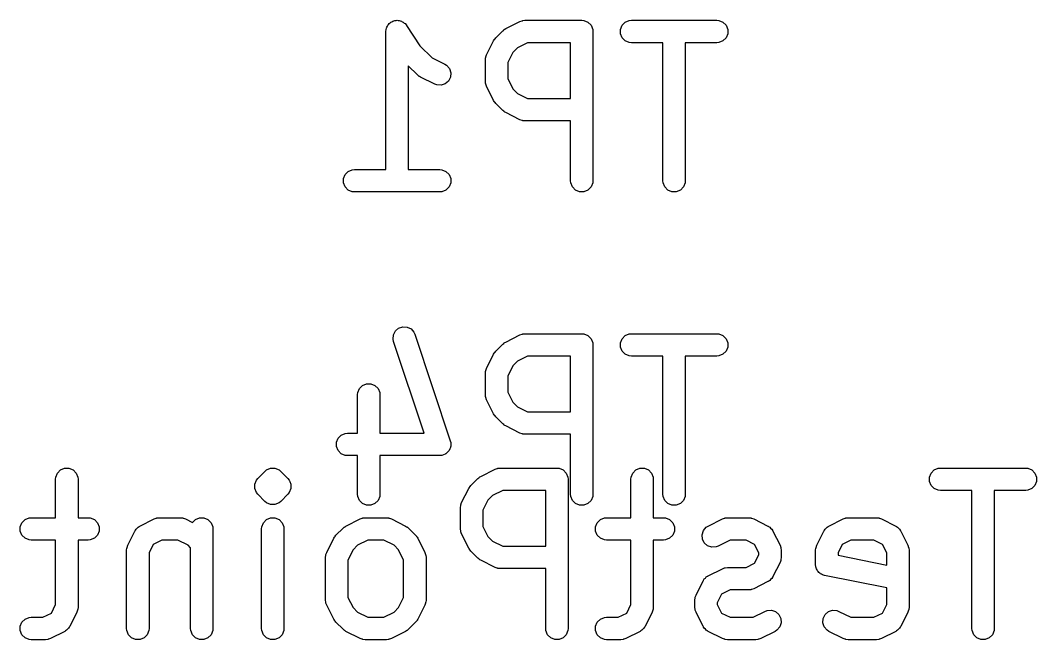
# Model space of a CAD drawing. Extents: x -2.56 to 2.01, y 0.39 to 3.96.
# Drawn here: x -2.4774 to -2.2092, y 3.7953 to 3.9587 of the extents above; entities that cross this region are included whole.
import ezdxf

# ---------------------------------------------------------------- set-up
doc = ezdxf.new("R2010")
doc.units = 0
doc.header["$MEASUREMENT"] = 0
doc.layers.add('BLACK', color=7, linetype='CONTINUOUS')

msp = doc.modelspace()

# ---------------------------------------------------------------- linework, layer by layer
at = {"layer": 'BLACK', "linetype": 'CONTINUOUS'}
for p, q in [((-2.38077, 3.95656), (-2.38072, 3.95685)), ((-2.38072, 3.95685), (-2.38056, 3.95709)), ((-2.38056, 3.95709), (-2.38045, 3.95736)), ((-2.38045, 3.95736), (-2.38024, 3.95756)), ((-2.38024, 3.95756), (-2.38008, 3.95781)), ((-2.38008, 3.95781), (-2.37984, 3.95797)), ((-2.37984, 3.95797), (-2.37963, 3.95817)), ((-2.37963, 3.95817), (-2.37936, 3.95828)), ((-2.37936, 3.95828), (-2.37912, 3.95844)), ((-2.37912, 3.95844), (-2.37883, 3.9585)), ((-2.37883, 3.9585), (-2.37857, 3.95861)), ((-2.37857, 3.95861), (-2.37827, 3.95861)), ((-2.37827, 3.95861), (-2.37799, 3.95867)), ((-2.37799, 3.95867), (-2.3777, 3.95861)), ((-2.3777, 3.95861), (-2.37741, 3.95861)), ((-2.37741, 3.95861), (-2.37714, 3.9585)), ((-2.37714, 3.9585), (-2.37686, 3.95844)), ((-2.37686, 3.95844), (-2.37662, 3.95828)), ((-2.37662, 3.95828), (-2.37635, 3.95817)), ((-2.37635, 3.95817), (-2.37614, 3.95796)), ((-2.37614, 3.95796), (-2.3759, 3.9578)), ((-2.3759, 3.9578), (-2.37554, 3.95736)), ((-2.37554, 3.95736), (-2.37554, 3.95736)), ((-2.37554, 3.95736), (-2.37553, 3.95736)), ((-2.37553, 3.95736), (-2.37553, 3.95735)), ((-2.37553, 3.95735), (-2.37195, 3.95197)), ((-2.34931, 3.95648), (-2.34557, 3.95836)), ((-2.34557, 3.95836), (-2.34502, 3.95856)), ((-2.34502, 3.95856), (-2.34492, 3.95857)), ((-2.34492, 3.95857), (-2.34482, 3.95861)), ((-2.34482, 3.95861), (-2.34424, 3.95867)), ((-2.34424, 3.95867), (-2.32925, 3.95867)), ((-2.32925, 3.95867), (-2.32867, 3.95861)), ((-2.32867, 3.95861), (-2.32761, 3.95817)), ((-2.32761, 3.95817), (-2.32679, 3.95736)), ((-2.32679, 3.95736), (-2.32635, 3.95629)), ((-2.31902, 3.95629), (-2.31858, 3.95736)), ((-2.31858, 3.95736), (-2.31776, 3.95817)), ((-2.31776, 3.95817), (-2.3167, 3.95861)), ((-2.3167, 3.95861), (-2.31612, 3.95867)), ((-2.31612, 3.95867), (-2.29363, 3.95867)), ((-2.29363, 3.95867), (-2.29305, 3.95861)), ((-2.29305, 3.95861), (-2.29199, 3.95817)), ((-2.29199, 3.95817), (-2.29117, 3.95736)), ((-2.29117, 3.95736), (-2.29073, 3.95629)), ((-2.38094, 3.95572), (-2.38089, 3.95629)), ((-2.38094, 3.9193), (-2.38094, 3.95572)), ((-2.38094, 3.95572), (-2.38094, 3.95572)), ((-2.38094, 3.95572), (-2.38094, 3.95572)), ((-2.38094, 3.95572), (-2.38094, 3.95572)), ((-2.38089, 3.95629), (-2.38077, 3.95656)), ((-2.35196, 3.95405), (-2.35008, 3.95593)), ((-2.35008, 3.95593), (-2.34986, 3.95611)), ((-2.34986, 3.95611), (-2.3498, 3.95617)), ((-2.3498, 3.95617), (-2.34972, 3.95623)), ((-2.34972, 3.95623), (-2.34963, 3.9563)), ((-2.34963, 3.9563), (-2.34956, 3.95633)), ((-2.34956, 3.95633), (-2.34931, 3.95648)), ((-2.32635, 3.95629), (-2.32629, 3.95572)), ((-2.32629, 3.95572), (-2.32629, 3.91635)), ((-2.31902, 3.95514), (-2.31902, 3.95629)), ((-2.31858, 3.95408), (-2.31902, 3.95514)), ((-2.29073, 3.95514), (-2.29117, 3.95408)), ((-2.29073, 3.95629), (-2.29073, 3.95514)), ((-2.37195, 3.95197), (-2.36874, 3.94877)), ((-2.35438, 3.94954), (-2.35251, 3.95329)), ((-2.35251, 3.95329), (-2.35235, 3.95353)), ((-2.35235, 3.95353), (-2.35232, 3.95361)), ((-2.35232, 3.95361), (-2.35226, 3.95369)), ((-2.35226, 3.95369), (-2.3522, 3.95378)), ((-2.3522, 3.95378), (-2.35214, 3.95383)), ((-2.35214, 3.95383), (-2.35196, 3.95405)), ((-2.34355, 3.95276), (-2.34624, 3.95141)), ((-2.3322, 3.95276), (-2.34355, 3.95276)), ((-2.3322, 3.93805), (-2.3322, 3.95276)), ((-2.31776, 3.95326), (-2.31858, 3.95408)), ((-2.3167, 3.95282), (-2.31776, 3.95326)), ((-2.31612, 3.95276), (-2.3167, 3.95282)), ((-2.30783, 3.95276), (-2.31612, 3.95276)), ((-2.30783, 3.91635), (-2.30783, 3.95276)), ((-2.29363, 3.95276), (-2.30192, 3.95276)), ((-2.30192, 3.95276), (-2.30192, 3.91635)), ((-2.29305, 3.95282), (-2.29363, 3.95276)), ((-2.29199, 3.95326), (-2.29305, 3.95282)), ((-2.29117, 3.95408), (-2.29199, 3.95326)), ((-2.3547, 3.94822), (-2.35464, 3.94879)), ((-2.35464, 3.94879), (-2.3546, 3.94889)), ((-2.3546, 3.94889), (-2.35459, 3.949)), ((-2.35459, 3.949), (-2.35438, 3.94954)), ((-2.34744, 3.95022), (-2.34879, 3.94752)), ((-2.34624, 3.95141), (-2.34744, 3.95022)), ((-2.37258, 3.94425), (-2.37504, 3.94671)), ((-2.37504, 3.94671), (-2.37504, 3.9193)), ((-2.36874, 3.94877), (-2.36542, 3.94711)), ((-2.36542, 3.94711), (-2.36493, 3.9468)), ((-2.36493, 3.9468), (-2.36418, 3.94593)), ((-2.3547, 3.94259), (-2.3547, 3.94822)), ((-2.34879, 3.94752), (-2.34879, 3.94329)), ((-2.37235, 3.94407), (-2.37258, 3.94425)), ((-2.3723, 3.94401), (-2.37235, 3.94407)), ((-2.37221, 3.94395), (-2.3723, 3.94401)), ((-2.37213, 3.94389), (-2.37221, 3.94395)), ((-2.37206, 3.94386), (-2.37213, 3.94389)), ((-2.37181, 3.9437), (-2.37206, 3.94386)), ((-2.36806, 3.94183), (-2.37181, 3.9437)), ((-2.36389, 3.94369), (-2.36441, 3.94266)), ((-2.36418, 3.94593), (-2.36381, 3.94484)), ((-2.36381, 3.94484), (-2.36389, 3.94369)), ((-2.36752, 3.94162), (-2.36806, 3.94183)), ((-2.36637, 3.94154), (-2.36752, 3.94162)), ((-2.36528, 3.9419), (-2.36637, 3.94154)), ((-2.36441, 3.94266), (-2.36528, 3.9419)), ((-2.35464, 3.94202), (-2.3547, 3.94259)), ((-2.3546, 3.94192), (-2.35464, 3.94202)), ((-2.35459, 3.94181), (-2.3546, 3.94192)), ((-2.35438, 3.94127), (-2.35459, 3.94181)), ((-2.35251, 3.93752), (-2.35438, 3.94127)), ((-2.34879, 3.94329), (-2.34744, 3.94059)), ((-2.34744, 3.94059), (-2.34624, 3.93939)), ((-2.34624, 3.93939), (-2.34355, 3.93805)), ((-2.34355, 3.93805), (-2.3322, 3.93805)), ((-2.35235, 3.93727), (-2.35251, 3.93752)), ((-2.35232, 3.9372), (-2.35235, 3.93727)), ((-2.35226, 3.93712), (-2.35232, 3.9372)), ((-2.3522, 3.93703), (-2.35226, 3.93712)), ((-2.35214, 3.93698), (-2.3522, 3.93703)), ((-2.35196, 3.93675), (-2.35214, 3.93698)), ((-2.35008, 3.93488), (-2.35196, 3.93675)), ((-2.34986, 3.93469), (-2.35008, 3.93488)), ((-2.3498, 3.93464), (-2.34986, 3.93469)), ((-2.34972, 3.93458), (-2.3498, 3.93464)), ((-2.34963, 3.93451), (-2.34972, 3.93458)), ((-2.34956, 3.93448), (-2.34963, 3.93451)), ((-2.34931, 3.93433), (-2.34956, 3.93448)), ((-2.34557, 3.93245), (-2.34931, 3.93433)), ((-2.34502, 3.93225), (-2.34557, 3.93245)), ((-2.34492, 3.93224), (-2.34502, 3.93225)), ((-2.34482, 3.9322), (-2.34492, 3.93224)), ((-2.34424, 3.93214), (-2.34482, 3.9322)), ((-2.3322, 3.93214), (-2.34424, 3.93214)), ((-2.3322, 3.91635), (-2.3322, 3.93214)), ((-2.38981, 3.91924), (-2.38924, 3.9193)), ((-2.38924, 3.9193), (-2.38094, 3.9193)), ((-2.37504, 3.9193), (-2.36674, 3.9193)), ((-2.36674, 3.9193), (-2.36617, 3.91924)), ((-2.39213, 3.91692), (-2.39169, 3.91799)), ((-2.39213, 3.91577), (-2.39213, 3.91692)), ((-2.39169, 3.91799), (-2.39088, 3.9188)), ((-2.39088, 3.9188), (-2.38981, 3.91924)), ((-2.36617, 3.91924), (-2.3651, 3.9188)), ((-2.3651, 3.9188), (-2.36429, 3.91799)), ((-2.36429, 3.91799), (-2.36385, 3.91692)), ((-2.36385, 3.91692), (-2.36385, 3.91577)), ((-2.39169, 3.91471), (-2.39213, 3.91577)), ((-2.39088, 3.91389), (-2.39169, 3.91471)), ((-2.36429, 3.91471), (-2.3651, 3.91389)), ((-2.36385, 3.91577), (-2.36429, 3.91471)), ((-2.33214, 3.91577), (-2.3322, 3.91635)), ((-2.3317, 3.91471), (-2.33214, 3.91577)), ((-2.33089, 3.91389), (-2.3317, 3.91471)), ((-2.32679, 3.91471), (-2.32761, 3.91389)), ((-2.32635, 3.91577), (-2.32679, 3.91471)), ((-2.32629, 3.91635), (-2.32635, 3.91577)), ((-2.30777, 3.91577), (-2.30783, 3.91635)), ((-2.30733, 3.91471), (-2.30777, 3.91577)), ((-2.30651, 3.91389), (-2.30733, 3.91471)), ((-2.30242, 3.91471), (-2.30323, 3.91389)), ((-2.30198, 3.91577), (-2.30242, 3.91471)), ((-2.30192, 3.91635), (-2.30198, 3.91577)), ((-2.38981, 3.91345), (-2.39088, 3.91389)), ((-2.38924, 3.91339), (-2.38981, 3.91345)), ((-2.36674, 3.91339), (-2.38924, 3.91339)), ((-2.36617, 3.91345), (-2.36674, 3.91339)), ((-2.3651, 3.91389), (-2.36617, 3.91345)), ((-2.32982, 3.91345), (-2.33089, 3.91389)), ((-2.32867, 3.91345), (-2.32982, 3.91345)), ((-2.32761, 3.91389), (-2.32867, 3.91345)), ((-2.30545, 3.91345), (-2.30651, 3.91389)), ((-2.3043, 3.91345), (-2.30545, 3.91345)), ((-2.30323, 3.91389), (-2.3043, 3.91345)), ((-2.37896, 3.87569), (-2.37845, 3.87672)), ((-2.37845, 3.87672), (-2.37758, 3.87748)), ((-2.37758, 3.87748), (-2.37648, 3.87784)), ((-2.37648, 3.87784), (-2.37534, 3.87776)), ((-2.37534, 3.87776), (-2.37431, 3.87725)), ((-2.37431, 3.87725), (-2.37355, 3.87638)), ((-2.37355, 3.87638), (-2.37331, 3.87585)), ((-2.37905, 3.87454), (-2.37896, 3.87569)), ((-2.37892, 3.87398), (-2.37905, 3.87454)), ((-2.37084, 3.84974), (-2.37892, 3.87398)), ((-2.37331, 3.87585), (-2.36394, 3.84773)), ((-2.34956, 3.87365), (-2.34931, 3.8738)), ((-2.34931, 3.8738), (-2.34557, 3.87568)), ((-2.34557, 3.87568), (-2.34502, 3.87589)), ((-2.34502, 3.87589), (-2.34492, 3.87589)), ((-2.34492, 3.87589), (-2.34482, 3.87593)), ((-2.34482, 3.87593), (-2.34424, 3.87599)), ((-2.34424, 3.87599), (-2.32925, 3.87599)), ((-2.32925, 3.87599), (-2.32867, 3.87593)), ((-2.32867, 3.87593), (-2.32761, 3.87549)), ((-2.32761, 3.87549), (-2.32679, 3.87468)), ((-2.32679, 3.87468), (-2.32635, 3.87361)), ((-2.31902, 3.87361), (-2.31858, 3.87468)), ((-2.31858, 3.87468), (-2.31776, 3.87549)), ((-2.31776, 3.87549), (-2.3167, 3.87593)), ((-2.3167, 3.87593), (-2.31612, 3.87599)), ((-2.31612, 3.87599), (-2.29363, 3.87599)), ((-2.29363, 3.87599), (-2.29305, 3.87593)), ((-2.29305, 3.87593), (-2.29199, 3.87549)), ((-2.29199, 3.87549), (-2.29117, 3.87468)), ((-2.29117, 3.87468), (-2.29073, 3.87361)), ((-2.35232, 3.87093), (-2.35226, 3.87101)), ((-2.35226, 3.87101), (-2.3522, 3.8711)), ((-2.3522, 3.8711), (-2.35214, 3.87115)), ((-2.35214, 3.87115), (-2.35196, 3.87138)), ((-2.35196, 3.87138), (-2.35008, 3.87325)), ((-2.35008, 3.87325), (-2.34986, 3.87344)), ((-2.34986, 3.87344), (-2.3498, 3.8735)), ((-2.3498, 3.8735), (-2.34972, 3.87355)), ((-2.34972, 3.87355), (-2.34963, 3.87362)), ((-2.34963, 3.87362), (-2.34956, 3.87365)), ((-2.32635, 3.87361), (-2.32629, 3.87304)), ((-2.32629, 3.87304), (-2.32629, 3.83367)), ((-2.31902, 3.87246), (-2.31902, 3.87361)), ((-2.31858, 3.8714), (-2.31902, 3.87246)), ((-2.31776, 3.87058), (-2.31858, 3.8714)), ((-2.29117, 3.8714), (-2.29199, 3.87058)), ((-2.29073, 3.87246), (-2.29117, 3.8714)), ((-2.29073, 3.87361), (-2.29073, 3.87246)), ((-2.35438, 3.86686), (-2.35251, 3.87061)), ((-2.35251, 3.87061), (-2.35235, 3.87086)), ((-2.35235, 3.87086), (-2.35232, 3.87093)), ((-2.34624, 3.86874), (-2.34744, 3.86754)), ((-2.34355, 3.87009), (-2.34624, 3.86874)), ((-2.3322, 3.87009), (-2.34355, 3.87009)), ((-2.3322, 3.85537), (-2.3322, 3.87009)), ((-2.3167, 3.87014), (-2.31776, 3.87058)), ((-2.31612, 3.87009), (-2.3167, 3.87014)), ((-2.30783, 3.87009), (-2.31612, 3.87009)), ((-2.30783, 3.83367), (-2.30783, 3.87009)), ((-2.29363, 3.87009), (-2.30192, 3.87009)), ((-2.30192, 3.87009), (-2.30192, 3.83367)), ((-2.29305, 3.87014), (-2.29363, 3.87009)), ((-2.29199, 3.87058), (-2.29305, 3.87014)), ((-2.3547, 3.86554), (-2.35464, 3.86612)), ((-2.35464, 3.86612), (-2.3546, 3.86621)), ((-2.3546, 3.86621), (-2.35459, 3.86632)), ((-2.35459, 3.86632), (-2.35438, 3.86686)), ((-2.34744, 3.86754), (-2.34879, 3.86484)), ((-2.3547, 3.85992), (-2.3547, 3.86554)), ((-2.34879, 3.86484), (-2.34879, 3.86061)), ((-2.38844, 3.85992), (-2.38839, 3.86049)), ((-2.38839, 3.86049), (-2.38794, 3.86156)), ((-2.38794, 3.86156), (-2.38713, 3.86237)), ((-2.38713, 3.86237), (-2.38607, 3.86281)), ((-2.38607, 3.86281), (-2.38491, 3.86281)), ((-2.38491, 3.86281), (-2.38385, 3.86237)), ((-2.38385, 3.86237), (-2.38303, 3.86156)), ((-2.38303, 3.86156), (-2.38259, 3.86049)), ((-2.38259, 3.86049), (-2.38254, 3.85992)), ((-2.34879, 3.86061), (-2.34744, 3.85791)), ((-2.38844, 3.84974), (-2.38844, 3.85992)), ((-2.38254, 3.85992), (-2.38254, 3.84974)), ((-2.35464, 3.85934), (-2.3547, 3.85992)), ((-2.3546, 3.85924), (-2.35464, 3.85934)), ((-2.35459, 3.85914), (-2.3546, 3.85924)), ((-2.35438, 3.85859), (-2.35459, 3.85914)), ((-2.35251, 3.85485), (-2.35438, 3.85859)), ((-2.34744, 3.85791), (-2.34624, 3.85672)), ((-2.34624, 3.85672), (-2.34355, 3.85537)), ((-2.34355, 3.85537), (-2.3322, 3.85537)), ((-2.35235, 3.8546), (-2.35251, 3.85485)), ((-2.35232, 3.85453), (-2.35235, 3.8546)), ((-2.35226, 3.85444), (-2.35232, 3.85453)), ((-2.3522, 3.85436), (-2.35226, 3.85444)), ((-2.35214, 3.8543), (-2.3522, 3.85436)), ((-2.35196, 3.85408), (-2.35214, 3.8543)), ((-2.35008, 3.8522), (-2.35196, 3.85408)), ((-2.34986, 3.85202), (-2.35008, 3.8522)), ((-2.39275, 3.84925), (-2.39169, 3.84969)), ((-2.39169, 3.84969), (-2.39111, 3.84974)), ((-2.39111, 3.84974), (-2.38844, 3.84974)), ((-2.38254, 3.84974), (-2.37084, 3.84974)), ((-2.3498, 3.85196), (-2.34986, 3.85202)), ((-2.34972, 3.8519), (-2.3498, 3.85196)), ((-2.34963, 3.85184), (-2.34972, 3.8519)), ((-2.34956, 3.85181), (-2.34963, 3.85184)), ((-2.34931, 3.85165), (-2.34956, 3.85181)), ((-2.34557, 3.84978), (-2.34931, 3.85165)), ((-2.34502, 3.84957), (-2.34557, 3.84978)), ((-2.34492, 3.84956), (-2.34502, 3.84957)), ((-2.34482, 3.84952), (-2.34492, 3.84956)), ((-2.39401, 3.84737), (-2.39357, 3.84843)), ((-2.39401, 3.84622), (-2.39401, 3.84737)), ((-2.39357, 3.84843), (-2.39275, 3.84925)), ((-2.36394, 3.84773), (-2.36388, 3.84744)), ((-2.36388, 3.84744), (-2.36385, 3.84737)), ((-2.36385, 3.84737), (-2.36385, 3.84731)), ((-2.36385, 3.84731), (-2.36381, 3.84716)), ((-2.36381, 3.84716), (-2.36385, 3.84669)), ((-2.34424, 3.84946), (-2.34482, 3.84952)), ((-2.3322, 3.84946), (-2.34424, 3.84946)), ((-2.3322, 3.83367), (-2.3322, 3.84946)), ((-2.39357, 3.84515), (-2.39401, 3.84622)), ((-2.39275, 3.84434), (-2.39357, 3.84515)), ((-2.39169, 3.8439), (-2.39275, 3.84434)), ((-2.36528, 3.84423), (-2.36573, 3.84408)), ((-2.3652, 3.8443), (-2.36528, 3.84423)), ((-2.3651, 3.84434), (-2.3652, 3.8443)), ((-2.36477, 3.84467), (-2.3651, 3.84434)), ((-2.36441, 3.84498), (-2.36477, 3.84467)), ((-2.36436, 3.84508), (-2.36441, 3.84498)), ((-2.36429, 3.84515), (-2.36436, 3.84508)), ((-2.36411, 3.84559), (-2.36429, 3.84515)), ((-2.36389, 3.84601), (-2.36411, 3.84559)), ((-2.36385, 3.84622), (-2.36389, 3.84612)), ((-2.36389, 3.84612), (-2.36389, 3.84601)), ((-2.36385, 3.84669), (-2.36385, 3.84622)), ((-2.39111, 3.84384), (-2.39169, 3.8439)), ((-2.38844, 3.84384), (-2.39111, 3.84384)), ((-2.38844, 3.83367), (-2.38844, 3.84384)), ((-2.36674, 3.84384), (-2.38254, 3.84384)), ((-2.38254, 3.84384), (-2.38254, 3.83367)), ((-2.36645, 3.84387), (-2.36674, 3.84384)), ((-2.36637, 3.84386), (-2.36645, 3.84387)), ((-2.36632, 3.84388), (-2.36637, 3.84386)), ((-2.36617, 3.8439), (-2.36632, 3.84388)), ((-2.36573, 3.84408), (-2.36617, 3.8439)), ((-2.46806, 3.83818), (-2.46762, 3.83925)), ((-2.46762, 3.83925), (-2.46681, 3.84006)), ((-2.46681, 3.84006), (-2.46574, 3.8405)), ((-2.46574, 3.8405), (-2.46459, 3.8405)), ((-2.46459, 3.8405), (-2.46353, 3.84006)), ((-2.46353, 3.84006), (-2.46271, 3.83925)), ((-2.46271, 3.83925), (-2.46227, 3.83818)), ((-2.41476, 3.83782), (-2.41289, 3.83969)), ((-2.41289, 3.83969), (-2.41244, 3.84006)), ((-2.41244, 3.84006), (-2.41137, 3.8405)), ((-2.41137, 3.8405), (-2.41022, 3.8405)), ((-2.41022, 3.8405), (-2.41022, 3.8405)), ((-2.41022, 3.8405), (-2.40916, 3.84006)), ((-2.40916, 3.84006), (-2.40871, 3.83969)), ((-2.40871, 3.83969), (-2.40684, 3.83782)), ((-2.35588, 3.83837), (-2.35213, 3.84025)), ((-2.35213, 3.84025), (-2.35159, 3.84045)), ((-2.35159, 3.84045), (-2.35148, 3.84046)), ((-2.35148, 3.84046), (-2.35138, 3.8405)), ((-2.35138, 3.8405), (-2.35081, 3.84056)), ((-2.35081, 3.84056), (-2.33581, 3.84056)), ((-2.33581, 3.84056), (-2.33523, 3.8405)), ((-2.33523, 3.8405), (-2.33417, 3.84006)), ((-2.33417, 3.84006), (-2.33335, 3.83925)), ((-2.33335, 3.83925), (-2.33291, 3.83818)), ((-2.31621, 3.83818), (-2.31577, 3.83925)), ((-2.31577, 3.83925), (-2.31495, 3.84006)), ((-2.31495, 3.84006), (-2.31389, 3.8405)), ((-2.31389, 3.8405), (-2.31273, 3.8405)), ((-2.31273, 3.8405), (-2.31167, 3.84006)), ((-2.31167, 3.84006), (-2.31086, 3.83925)), ((-2.31086, 3.83925), (-2.31041, 3.83818)), ((-2.23747, 3.83818), (-2.23703, 3.83925)), ((-2.23703, 3.83925), (-2.23621, 3.84006)), ((-2.23621, 3.84006), (-2.23515, 3.8405)), ((-2.23515, 3.8405), (-2.23457, 3.84056)), ((-2.23457, 3.84056), (-2.21207, 3.84056)), ((-2.21207, 3.84056), (-2.2115, 3.8405)), ((-2.2115, 3.8405), (-2.21043, 3.84006)), ((-2.21043, 3.84006), (-2.20962, 3.83925)), ((-2.20962, 3.83925), (-2.20918, 3.83818)), ((-2.46812, 3.83761), (-2.46806, 3.83818)), ((-2.46812, 3.82743), (-2.46812, 3.83761)), ((-2.46227, 3.83818), (-2.46221, 3.83761)), ((-2.46221, 3.83761), (-2.46221, 3.82743)), ((-2.41557, 3.83631), (-2.41513, 3.83737)), ((-2.41557, 3.83515), (-2.41557, 3.83631)), ((-2.41513, 3.83737), (-2.41476, 3.83782)), ((-2.40684, 3.83782), (-2.40647, 3.83737)), ((-2.40647, 3.83737), (-2.40633, 3.83703)), ((-2.40633, 3.83703), (-2.40603, 3.83631)), ((-2.40603, 3.83631), (-2.40603, 3.83515)), ((-2.35852, 3.83594), (-2.35664, 3.83782)), ((-2.35664, 3.83782), (-2.35642, 3.838)), ((-2.35642, 3.838), (-2.35637, 3.83806)), ((-2.35637, 3.83806), (-2.35628, 3.83812)), ((-2.35628, 3.83812), (-2.3562, 3.83819)), ((-2.3562, 3.83819), (-2.35612, 3.83822)), ((-2.35612, 3.83822), (-2.35588, 3.83837)), ((-2.33291, 3.83818), (-2.33286, 3.83761)), ((-2.33286, 3.83761), (-2.33286, 3.79824)), ((-2.31626, 3.83761), (-2.31621, 3.83818)), ((-2.31626, 3.82743), (-2.31626, 3.83761)), ((-2.31041, 3.83818), (-2.31036, 3.83761)), ((-2.31036, 3.83761), (-2.31036, 3.82743)), ((-2.23747, 3.83703), (-2.23747, 3.83818)), ((-2.23703, 3.83597), (-2.23747, 3.83703)), ((-2.20918, 3.83703), (-2.20962, 3.83597)), ((-2.20918, 3.83818), (-2.20918, 3.83703)), ((-2.41513, 3.83409), (-2.41557, 3.83515)), ((-2.41476, 3.83364), (-2.41513, 3.83409)), ((-2.41289, 3.83177), (-2.41476, 3.83364)), ((-2.40684, 3.83364), (-2.40871, 3.83177)), ((-2.40647, 3.83409), (-2.40684, 3.83364)), ((-2.40603, 3.83515), (-2.40647, 3.83409)), ((-2.38839, 3.83309), (-2.38844, 3.83367)), ((-2.38254, 3.83367), (-2.38259, 3.83309)), ((-2.36095, 3.83143), (-2.35907, 3.83518)), ((-2.35907, 3.83518), (-2.35892, 3.83542)), ((-2.35892, 3.83542), (-2.35889, 3.8355)), ((-2.35889, 3.8355), (-2.35882, 3.83558)), ((-2.35882, 3.83558), (-2.35876, 3.83567)), ((-2.35876, 3.83567), (-2.3587, 3.83572)), ((-2.3587, 3.83572), (-2.35852, 3.83594)), ((-2.35011, 3.83465), (-2.35281, 3.8333)), ((-2.33876, 3.83465), (-2.35011, 3.83465)), ((-2.33876, 3.81994), (-2.33876, 3.83465)), ((-2.33214, 3.83309), (-2.3322, 3.83367)), ((-2.32629, 3.83367), (-2.32635, 3.83309)), ((-2.30777, 3.83309), (-2.30783, 3.83367)), ((-2.30192, 3.83367), (-2.30198, 3.83309)), ((-2.23621, 3.83515), (-2.23703, 3.83597)), ((-2.23515, 3.83471), (-2.23621, 3.83515)), ((-2.23457, 3.83465), (-2.23515, 3.83471)), ((-2.22627, 3.83465), (-2.23457, 3.83465)), ((-2.22627, 3.79824), (-2.22627, 3.83465)), ((-2.21207, 3.83465), (-2.22037, 3.83465)), ((-2.22037, 3.83465), (-2.22037, 3.79824)), ((-2.2115, 3.83471), (-2.21207, 3.83465)), ((-2.21043, 3.83515), (-2.2115, 3.83471)), ((-2.20962, 3.83597), (-2.21043, 3.83515)), ((-2.41244, 3.8314), (-2.41289, 3.83177)), ((-2.41137, 3.83096), (-2.41244, 3.8314)), ((-2.41022, 3.83096), (-2.41137, 3.83096)), ((-2.41137, 3.83096), (-2.41137, 3.83096)), ((-2.40916, 3.8314), (-2.41022, 3.83096)), ((-2.41022, 3.83096), (-2.41022, 3.83096)), ((-2.40871, 3.83177), (-2.40916, 3.8314)), ((-2.38794, 3.83203), (-2.38839, 3.83309)), ((-2.38713, 3.83121), (-2.38794, 3.83203)), ((-2.38607, 3.83077), (-2.38713, 3.83121)), ((-2.38491, 3.83077), (-2.38607, 3.83077)), ((-2.38385, 3.83121), (-2.38491, 3.83077)), ((-2.38303, 3.83203), (-2.38385, 3.83121)), ((-2.38259, 3.83309), (-2.38303, 3.83203)), ((-2.3612, 3.83068), (-2.36116, 3.83078)), ((-2.36116, 3.83078), (-2.36115, 3.83089)), ((-2.36115, 3.83089), (-2.36095, 3.83143)), ((-2.354, 3.83211), (-2.35535, 3.82941)), ((-2.35281, 3.8333), (-2.354, 3.83211)), ((-2.3317, 3.83203), (-2.33214, 3.83309)), ((-2.33089, 3.83121), (-2.3317, 3.83203)), ((-2.32982, 3.83077), (-2.33089, 3.83121)), ((-2.32867, 3.83077), (-2.32982, 3.83077)), ((-2.32761, 3.83121), (-2.32867, 3.83077)), ((-2.32679, 3.83203), (-2.32761, 3.83121)), ((-2.32635, 3.83309), (-2.32679, 3.83203)), ((-2.30733, 3.83203), (-2.30777, 3.83309)), ((-2.30651, 3.83121), (-2.30733, 3.83203)), ((-2.30545, 3.83077), (-2.30651, 3.83121)), ((-2.3043, 3.83077), (-2.30545, 3.83077)), ((-2.30323, 3.83121), (-2.3043, 3.83077)), ((-2.30242, 3.83203), (-2.30323, 3.83121)), ((-2.30198, 3.83309), (-2.30242, 3.83203)), ((-2.36126, 3.83011), (-2.3612, 3.83068)), ((-2.36126, 3.82448), (-2.36126, 3.83011)), ((-2.35535, 3.82941), (-2.35535, 3.82518)), ((-2.47744, 3.82506), (-2.477, 3.82612)), ((-2.477, 3.82612), (-2.47618, 3.82694)), ((-2.47618, 3.82694), (-2.47512, 3.82738)), ((-2.47512, 3.82738), (-2.47454, 3.82743)), ((-2.47454, 3.82743), (-2.46812, 3.82743)), ((-2.46221, 3.82743), (-2.45954, 3.82743)), ((-2.45954, 3.82743), (-2.45897, 3.82738)), ((-2.45897, 3.82738), (-2.4579, 3.82694)), ((-2.4579, 3.82694), (-2.45709, 3.82612)), ((-2.45709, 3.82612), (-2.45665, 3.82506)), ((-2.44586, 3.82525), (-2.44212, 3.82712)), ((-2.44212, 3.82712), (-2.44157, 3.82733)), ((-2.44157, 3.82733), (-2.44147, 3.82734)), ((-2.44147, 3.82734), (-2.44137, 3.82738)), ((-2.44137, 3.82738), (-2.44079, 3.82743)), ((-2.44079, 3.82743), (-2.43517, 3.82743)), ((-2.43517, 3.82743), (-2.43459, 3.82738)), ((-2.43459, 3.82738), (-2.4345, 3.82734)), ((-2.4345, 3.82734), (-2.43439, 3.82733)), ((-2.43439, 3.82733), (-2.43385, 3.82712)), ((-2.43385, 3.82712), (-2.43195, 3.82617)), ((-2.43195, 3.82617), (-2.43119, 3.82694)), ((-2.43119, 3.82694), (-2.43012, 3.82738)), ((-2.43012, 3.82738), (-2.42897, 3.82738)), ((-2.42897, 3.82738), (-2.42791, 3.82694)), ((-2.42791, 3.82694), (-2.42709, 3.82612)), ((-2.42709, 3.82612), (-2.42665, 3.82506)), ((-2.41369, 3.82506), (-2.41325, 3.82612)), ((-2.41325, 3.82612), (-2.41244, 3.82694)), ((-2.41244, 3.82694), (-2.41137, 3.82738)), ((-2.41137, 3.82738), (-2.41022, 3.82738)), ((-2.41022, 3.82738), (-2.40916, 3.82694)), ((-2.40916, 3.82694), (-2.40834, 3.82612)), ((-2.40834, 3.82612), (-2.4079, 3.82506)), ((-2.3915, 3.82525), (-2.38775, 3.82712)), ((-2.38775, 3.82712), (-2.38721, 3.82733)), ((-2.38721, 3.82733), (-2.3871, 3.82734)), ((-2.3871, 3.82734), (-2.387, 3.82738)), ((-2.387, 3.82738), (-2.38643, 3.82743)), ((-2.38643, 3.82743), (-2.3808, 3.82743)), ((-2.3808, 3.82743), (-2.38023, 3.82738)), ((-2.38023, 3.82738), (-2.38013, 3.82734)), ((-2.38013, 3.82734), (-2.38002, 3.82733)), ((-2.38002, 3.82733), (-2.37948, 3.82712)), ((-2.37948, 3.82712), (-2.37573, 3.82525)), ((-2.32558, 3.82506), (-2.32514, 3.82612)), ((-2.32514, 3.82612), (-2.32433, 3.82694)), ((-2.32433, 3.82694), (-2.32326, 3.82738)), ((-2.32326, 3.82738), (-2.32268, 3.82743)), ((-2.32268, 3.82743), (-2.31626, 3.82743)), ((-2.31036, 3.82743), (-2.30769, 3.82743)), ((-2.30769, 3.82743), (-2.30711, 3.82738)), ((-2.30711, 3.82738), (-2.30605, 3.82694)), ((-2.30605, 3.82694), (-2.30523, 3.82612)), ((-2.30523, 3.82612), (-2.30479, 3.82506)), ((-2.29588, 3.82525), (-2.29213, 3.82712)), ((-2.29213, 3.82712), (-2.29159, 3.82733)), ((-2.29159, 3.82733), (-2.29149, 3.82734)), ((-2.29149, 3.82734), (-2.29139, 3.82738)), ((-2.29139, 3.82738), (-2.29081, 3.82743)), ((-2.29081, 3.82743), (-2.28519, 3.82743)), ((-2.28519, 3.82743), (-2.28461, 3.82738)), ((-2.28461, 3.82738), (-2.28452, 3.82734)), ((-2.28452, 3.82734), (-2.28441, 3.82733)), ((-2.28441, 3.82733), (-2.28387, 3.82712)), ((-2.28387, 3.82712), (-2.28012, 3.82525)), ((-2.26401, 3.82525), (-2.26026, 3.82712)), ((-2.26026, 3.82712), (-2.25972, 3.82733)), ((-2.25972, 3.82733), (-2.25962, 3.82734)), ((-2.25962, 3.82734), (-2.25952, 3.82738)), ((-2.25952, 3.82738), (-2.25894, 3.82743)), ((-2.25894, 3.82743), (-2.25144, 3.82743)), ((-2.25144, 3.82743), (-2.25087, 3.82738)), ((-2.25087, 3.82738), (-2.25077, 3.82734)), ((-2.25077, 3.82734), (-2.25066, 3.82733)), ((-2.25066, 3.82733), (-2.25012, 3.82712)), ((-2.25012, 3.82712), (-2.24637, 3.82525)), ((-2.47744, 3.82391), (-2.47744, 3.82506)), ((-2.477, 3.82284), (-2.47744, 3.82391)), ((-2.47618, 3.82203), (-2.477, 3.82284)), ((-2.45709, 3.82284), (-2.4579, 3.82203)), ((-2.45665, 3.82391), (-2.45709, 3.82284)), ((-2.45665, 3.82506), (-2.45665, 3.82391)), ((-2.44906, 3.82018), (-2.44719, 3.82393)), ((-2.44719, 3.82393), (-2.44712, 3.82402)), ((-2.44712, 3.82402), (-2.44711, 3.82407)), ((-2.44711, 3.82407), (-2.44706, 3.82413)), ((-2.44706, 3.82413), (-2.44688, 3.82442)), ((-2.44688, 3.82442), (-2.4466, 3.82466)), ((-2.4466, 3.82466), (-2.44635, 3.82494)), ((-2.44635, 3.82494), (-2.44606, 3.82512)), ((-2.44606, 3.82512), (-2.44601, 3.82517)), ((-2.44601, 3.82517), (-2.44596, 3.82519)), ((-2.44596, 3.82519), (-2.44586, 3.82525)), ((-2.42665, 3.82506), (-2.42659, 3.82448)), ((-2.42659, 3.82448), (-2.42659, 3.79824)), ((-2.41375, 3.82448), (-2.41369, 3.82506)), ((-2.41375, 3.79824), (-2.41375, 3.82448)), ((-2.4079, 3.82506), (-2.40785, 3.82448)), ((-2.40785, 3.82448), (-2.40785, 3.79824)), ((-2.39432, 3.82259), (-2.39414, 3.82282)), ((-2.39414, 3.82282), (-2.39226, 3.8247)), ((-2.39226, 3.8247), (-2.39204, 3.82488)), ((-2.39204, 3.82488), (-2.39199, 3.82494)), ((-2.39199, 3.82494), (-2.3919, 3.825)), ((-2.3919, 3.825), (-2.39182, 3.82506)), ((-2.39182, 3.82506), (-2.39174, 3.82509)), ((-2.39174, 3.82509), (-2.3915, 3.82525)), ((-2.37573, 3.82525), (-2.37548, 3.82509)), ((-2.37548, 3.82509), (-2.37541, 3.82506)), ((-2.37541, 3.82506), (-2.37533, 3.825)), ((-2.37533, 3.825), (-2.37524, 3.82494)), ((-2.37524, 3.82494), (-2.37519, 3.82488)), ((-2.37519, 3.82488), (-2.37496, 3.8247)), ((-2.37496, 3.8247), (-2.37309, 3.82282)), ((-2.37309, 3.82282), (-2.3729, 3.82259)), ((-2.3612, 3.82391), (-2.36126, 3.82448)), ((-2.36116, 3.82381), (-2.3612, 3.82391)), ((-2.36115, 3.8237), (-2.36116, 3.82381)), ((-2.36095, 3.82316), (-2.36115, 3.8237)), ((-2.35907, 3.81941), (-2.36095, 3.82316)), ((-2.35535, 3.82518), (-2.354, 3.82248)), ((-2.32558, 3.82391), (-2.32558, 3.82506)), ((-2.32514, 3.82284), (-2.32558, 3.82391)), ((-2.32433, 3.82203), (-2.32514, 3.82284)), ((-2.30523, 3.82284), (-2.30605, 3.82203)), ((-2.30479, 3.82391), (-2.30523, 3.82284)), ((-2.30479, 3.82506), (-2.30479, 3.82391)), ((-2.29749, 3.82298), (-2.29713, 3.82407)), ((-2.29741, 3.82183), (-2.29749, 3.82298)), ((-2.29713, 3.82407), (-2.29637, 3.82494)), ((-2.29637, 3.82494), (-2.29588, 3.82525)), ((-2.28012, 3.82525), (-2.28002, 3.82519)), ((-2.28002, 3.82519), (-2.27998, 3.82517)), ((-2.27998, 3.82517), (-2.27992, 3.82512)), ((-2.27992, 3.82512), (-2.27963, 3.82494)), ((-2.27963, 3.82494), (-2.27939, 3.82466)), ((-2.27939, 3.82466), (-2.27911, 3.82442)), ((-2.27911, 3.82442), (-2.27892, 3.82413)), ((-2.27892, 3.82413), (-2.27887, 3.82407)), ((-2.27887, 3.82407), (-2.27886, 3.82402)), ((-2.27886, 3.82402), (-2.2788, 3.82393)), ((-2.2788, 3.82393), (-2.27692, 3.82018)), ((-2.26721, 3.82018), (-2.26533, 3.82393)), ((-2.26533, 3.82393), (-2.26527, 3.82402)), ((-2.26527, 3.82402), (-2.26526, 3.82407)), ((-2.26526, 3.82407), (-2.26521, 3.82413)), ((-2.26521, 3.82413), (-2.26502, 3.82442)), ((-2.26502, 3.82442), (-2.26475, 3.82466)), ((-2.26475, 3.82466), (-2.2645, 3.82494)), ((-2.2645, 3.82494), (-2.26421, 3.82512)), ((-2.26421, 3.82512), (-2.26415, 3.82517)), ((-2.26415, 3.82517), (-2.26411, 3.82519)), ((-2.26411, 3.82519), (-2.26401, 3.82525)), ((-2.24637, 3.82525), (-2.24628, 3.82519)), ((-2.24628, 3.82519), (-2.24623, 3.82517)), ((-2.24623, 3.82517), (-2.24618, 3.82512)), ((-2.24618, 3.82512), (-2.24588, 3.82494)), ((-2.24588, 3.82494), (-2.24564, 3.82466)), ((-2.24564, 3.82466), (-2.24536, 3.82442)), ((-2.24536, 3.82442), (-2.24518, 3.82413)), ((-2.24518, 3.82413), (-2.24513, 3.82407)), ((-2.24513, 3.82407), (-2.24511, 3.82402)), ((-2.24511, 3.82402), (-2.24505, 3.82393)), ((-2.24505, 3.82393), (-2.24318, 3.82018)), ((-2.47512, 3.82159), (-2.47618, 3.82203)), ((-2.47454, 3.82153), (-2.47512, 3.82159)), ((-2.46812, 3.82153), (-2.47454, 3.82153)), ((-2.46812, 3.80456), (-2.46812, 3.82153)), ((-2.45954, 3.82153), (-2.46221, 3.82153)), ((-2.46221, 3.82153), (-2.46221, 3.80386)), ((-2.45897, 3.82159), (-2.45954, 3.82153)), ((-2.4579, 3.82203), (-2.45897, 3.82159)), ((-2.44927, 3.81964), (-2.44906, 3.82018)), ((-2.44234, 3.82041), (-2.44347, 3.81816)), ((-2.4401, 3.82153), (-2.44234, 3.82041)), ((-2.43587, 3.82153), (-2.4401, 3.82153)), ((-2.43317, 3.82018), (-2.43587, 3.82153)), ((-2.4325, 3.81951), (-2.43317, 3.82018)), ((-2.39657, 3.8183), (-2.39469, 3.82205)), ((-2.39469, 3.82205), (-2.39454, 3.8223)), ((-2.39454, 3.8223), (-2.39451, 3.82237)), ((-2.39451, 3.82237), (-2.39444, 3.82245)), ((-2.39444, 3.82245), (-2.39438, 3.82254)), ((-2.39438, 3.82254), (-2.39432, 3.82259)), ((-2.38843, 3.82018), (-2.38962, 3.81898)), ((-2.38573, 3.82153), (-2.38843, 3.82018)), ((-2.3815, 3.82153), (-2.38573, 3.82153)), ((-2.3788, 3.82018), (-2.3815, 3.82153)), ((-2.3776, 3.81898), (-2.3788, 3.82018)), ((-2.3729, 3.82259), (-2.37285, 3.82254)), ((-2.37285, 3.82254), (-2.37279, 3.82245)), ((-2.37279, 3.82245), (-2.37272, 3.82237)), ((-2.37272, 3.82237), (-2.37269, 3.8223)), ((-2.37269, 3.8223), (-2.37254, 3.82205)), ((-2.37254, 3.82205), (-2.37066, 3.8183)), ((-2.354, 3.82248), (-2.35281, 3.82128)), ((-2.35281, 3.82128), (-2.35011, 3.81994)), ((-2.32326, 3.82159), (-2.32433, 3.82203)), ((-2.32268, 3.82153), (-2.32326, 3.82159)), ((-2.31626, 3.82153), (-2.32268, 3.82153)), ((-2.31626, 3.80456), (-2.31626, 3.82153)), ((-2.30769, 3.82153), (-2.31036, 3.82153)), ((-2.31036, 3.82153), (-2.31036, 3.80386)), ((-2.30711, 3.82159), (-2.30769, 3.82153)), ((-2.30605, 3.82203), (-2.30711, 3.82159)), ((-2.2969, 3.8208), (-2.29741, 3.82183)), ((-2.29603, 3.82004), (-2.2969, 3.8208)), ((-2.29493, 3.81968), (-2.29603, 3.82004)), ((-2.29012, 3.82153), (-2.29324, 3.81997)), ((-2.28589, 3.82153), (-2.29012, 3.82153)), ((-2.28364, 3.82041), (-2.28589, 3.82153)), ((-2.28252, 3.81816), (-2.28364, 3.82041)), ((-2.27692, 3.82018), (-2.27672, 3.81964)), ((-2.26741, 3.81964), (-2.26721, 3.82018)), ((-2.26049, 3.82041), (-2.26161, 3.81816)), ((-2.25825, 3.82153), (-2.26049, 3.82041)), ((-2.25214, 3.82153), (-2.25825, 3.82153)), ((-2.24989, 3.82041), (-2.25214, 3.82153)), ((-2.24877, 3.81816), (-2.24989, 3.82041)), ((-2.24318, 3.82018), (-2.24297, 3.81964)), ((-2.44937, 3.81886), (-2.44932, 3.81943)), ((-2.44937, 3.79824), (-2.44937, 3.81886)), ((-2.44932, 3.81943), (-2.44927, 3.81953)), ((-2.44927, 3.81953), (-2.44927, 3.81964)), ((-2.44347, 3.81816), (-2.44347, 3.79824)), ((-2.4325, 3.79824), (-2.4325, 3.81951)), ((-2.39688, 3.81698), (-2.39682, 3.81756)), ((-2.39682, 3.81756), (-2.39678, 3.81766)), ((-2.39678, 3.81766), (-2.39677, 3.81776)), ((-2.39677, 3.81776), (-2.39657, 3.8183)), ((-2.38962, 3.81898), (-2.39097, 3.81629)), ((-2.37626, 3.81629), (-2.3776, 3.81898)), ((-2.37066, 3.8183), (-2.37046, 3.81776)), ((-2.37046, 3.81776), (-2.37045, 3.81766)), ((-2.37045, 3.81766), (-2.37041, 3.81756)), ((-2.37041, 3.81756), (-2.37035, 3.81698)), ((-2.35892, 3.81916), (-2.35907, 3.81941)), ((-2.35889, 3.81909), (-2.35892, 3.81916)), ((-2.35882, 3.81901), (-2.35889, 3.81909)), ((-2.35876, 3.81892), (-2.35882, 3.81901)), ((-2.3587, 3.81887), (-2.35876, 3.81892)), ((-2.35852, 3.81864), (-2.3587, 3.81887)), ((-2.35664, 3.81677), (-2.35852, 3.81864)), ((-2.35011, 3.81994), (-2.33876, 3.81994)), ((-2.29378, 3.81976), (-2.29493, 3.81968)), ((-2.29324, 3.81997), (-2.29378, 3.81976)), ((-2.28364, 3.81543), (-2.28252, 3.81768)), ((-2.28252, 3.81768), (-2.28252, 3.81816)), ((-2.27672, 3.81964), (-2.27671, 3.81953)), ((-2.27671, 3.81953), (-2.27667, 3.81943)), ((-2.27667, 3.81943), (-2.27661, 3.81886)), ((-2.27661, 3.81886), (-2.27661, 3.81698)), ((-2.26752, 3.81886), (-2.26746, 3.81943)), ((-2.26752, 3.81511), (-2.26752, 3.81886)), ((-2.26746, 3.81943), (-2.26742, 3.81953)), ((-2.26742, 3.81953), (-2.26741, 3.81964)), ((-2.26161, 3.81816), (-2.26161, 3.81753)), ((-2.26161, 3.81753), (-2.24877, 3.81496)), ((-2.24877, 3.81496), (-2.24877, 3.81816)), ((-2.24297, 3.81964), (-2.24296, 3.81953)), ((-2.24296, 3.81953), (-2.24292, 3.81943)), ((-2.24292, 3.81943), (-2.24287, 3.81886)), ((-2.24287, 3.81886), (-2.24287, 3.80386)), ((-2.39688, 3.80573), (-2.39688, 3.81698)), ((-2.39097, 3.81629), (-2.39097, 3.80643)), ((-2.37626, 3.80643), (-2.37626, 3.81629)), ((-2.37035, 3.81698), (-2.37035, 3.80573)), ((-2.35642, 3.81658), (-2.35664, 3.81677)), ((-2.35637, 3.81653), (-2.35642, 3.81658)), ((-2.35628, 3.81647), (-2.35637, 3.81653)), ((-2.3562, 3.8164), (-2.35628, 3.81647)), ((-2.35612, 3.81637), (-2.3562, 3.8164)), ((-2.35588, 3.81622), (-2.35612, 3.81637)), ((-2.35213, 3.81434), (-2.35588, 3.81622)), ((-2.28589, 3.81431), (-2.28364, 3.81543)), ((-2.27692, 3.81566), (-2.2788, 3.81191)), ((-2.27672, 3.8162), (-2.27692, 3.81566)), ((-2.27671, 3.81631), (-2.27672, 3.8162)), ((-2.27667, 3.81641), (-2.27671, 3.81631)), ((-2.27661, 3.81698), (-2.27667, 3.81641)), ((-2.26746, 3.81453), (-2.26752, 3.81511)), ((-2.35159, 3.81414), (-2.35213, 3.81434)), ((-2.35148, 3.81413), (-2.35159, 3.81414)), ((-2.35138, 3.81409), (-2.35148, 3.81413)), ((-2.35081, 3.81403), (-2.35138, 3.81409)), ((-2.33876, 3.81403), (-2.35081, 3.81403)), ((-2.33876, 3.79824), (-2.33876, 3.81403)), ((-2.29637, 3.81182), (-2.29608, 3.812)), ((-2.29608, 3.812), (-2.29603, 3.81205)), ((-2.29603, 3.81205), (-2.29598, 3.81206)), ((-2.29598, 3.81206), (-2.29588, 3.81213)), ((-2.29588, 3.81213), (-2.29213, 3.814)), ((-2.29213, 3.814), (-2.29159, 3.81421)), ((-2.29159, 3.81421), (-2.29149, 3.81421)), ((-2.29149, 3.81421), (-2.29139, 3.81425)), ((-2.29139, 3.81425), (-2.29081, 3.81431)), ((-2.29081, 3.81431), (-2.28589, 3.81431)), ((-2.26735, 3.81427), (-2.26746, 3.81453)), ((-2.2673, 3.81398), (-2.26735, 3.81427)), ((-2.26713, 3.81374), (-2.2673, 3.81398)), ((-2.26702, 3.81347), (-2.26713, 3.81374)), ((-2.26682, 3.81326), (-2.26702, 3.81347)), ((-2.26666, 3.81302), (-2.26682, 3.81326)), ((-2.26641, 3.81286), (-2.26666, 3.81302)), ((-2.26621, 3.81265), (-2.26641, 3.81286)), ((-2.26594, 3.81254), (-2.26621, 3.81265)), ((-2.2657, 3.81238), (-2.26594, 3.81254)), ((-2.26515, 3.81221), (-2.2657, 3.81238)), ((-2.24877, 3.80894), (-2.26515, 3.81221)), ((-2.29908, 3.80706), (-2.2972, 3.8108)), ((-2.2972, 3.8108), (-2.29714, 3.8109)), ((-2.29714, 3.8109), (-2.29713, 3.81095)), ((-2.29713, 3.81095), (-2.29708, 3.811)), ((-2.29708, 3.811), (-2.2969, 3.81129)), ((-2.2969, 3.81129), (-2.29662, 3.81154)), ((-2.29662, 3.81154), (-2.29637, 3.81182)), ((-2.28012, 3.81059), (-2.28387, 3.80872)), ((-2.28002, 3.81065), (-2.28012, 3.81059)), ((-2.27998, 3.81067), (-2.28002, 3.81065)), ((-2.27992, 3.81072), (-2.27998, 3.81067)), ((-2.27963, 3.8109), (-2.27992, 3.81072)), ((-2.27939, 3.81118), (-2.27963, 3.8109)), ((-2.27911, 3.81142), (-2.27939, 3.81118)), ((-2.27892, 3.81171), (-2.27911, 3.81142)), ((-2.27887, 3.81177), (-2.27892, 3.81171)), ((-2.27886, 3.81182), (-2.27887, 3.81177)), ((-2.2788, 3.81191), (-2.27886, 3.81182)), ((-2.29929, 3.80651), (-2.29908, 3.80706)), ((-2.29236, 3.80728), (-2.29349, 3.80504)), ((-2.29012, 3.80841), (-2.29236, 3.80728)), ((-2.28519, 3.80841), (-2.29012, 3.80841)), ((-2.28461, 3.80846), (-2.28519, 3.80841)), ((-2.28452, 3.8085), (-2.28461, 3.80846)), ((-2.28441, 3.80851), (-2.28452, 3.8085)), ((-2.28387, 3.80872), (-2.28441, 3.80851)), ((-2.24877, 3.80456), (-2.24877, 3.80894)), ((-2.46924, 3.80231), (-2.46812, 3.80456)), ((-2.39682, 3.80516), (-2.39688, 3.80573)), ((-2.39678, 3.80506), (-2.39682, 3.80516)), ((-2.39677, 3.80495), (-2.39678, 3.80506)), ((-2.39657, 3.80441), (-2.39677, 3.80495)), ((-2.39469, 3.80066), (-2.39657, 3.80441)), ((-2.39097, 3.80643), (-2.38962, 3.80373)), ((-2.3776, 3.80373), (-2.37626, 3.80643)), ((-2.37066, 3.80441), (-2.37254, 3.80066)), ((-2.37046, 3.80495), (-2.37066, 3.80441)), ((-2.37045, 3.80506), (-2.37046, 3.80495)), ((-2.37041, 3.80516), (-2.37045, 3.80506)), ((-2.37035, 3.80573), (-2.37041, 3.80516)), ((-2.31739, 3.80231), (-2.31626, 3.80456)), ((-2.29939, 3.80573), (-2.29933, 3.80631)), ((-2.29939, 3.80386), (-2.29939, 3.80573)), ((-2.29933, 3.80631), (-2.29929, 3.80641)), ((-2.29929, 3.80641), (-2.29929, 3.80651)), ((-2.29349, 3.80504), (-2.29349, 3.80456)), ((-2.29349, 3.80456), (-2.29236, 3.80231)), ((-2.24989, 3.80231), (-2.24877, 3.80456)), ((-2.47149, 3.80119), (-2.46924, 3.80231)), ((-2.46253, 3.80254), (-2.4644, 3.79879)), ((-2.46232, 3.80308), (-2.46253, 3.80254)), ((-2.46231, 3.80319), (-2.46232, 3.80308)), ((-2.46227, 3.80328), (-2.46231, 3.80319)), ((-2.46221, 3.80386), (-2.46227, 3.80328)), ((-2.38962, 3.80373), (-2.38843, 3.80254)), ((-2.38843, 3.80254), (-2.38573, 3.80119)), ((-2.3815, 3.80119), (-2.3788, 3.80254)), ((-2.3788, 3.80254), (-2.3776, 3.80373)), ((-2.31963, 3.80119), (-2.31739, 3.80231)), ((-2.31067, 3.80254), (-2.31254, 3.79879)), ((-2.31046, 3.80308), (-2.31067, 3.80254)), ((-2.31041, 3.80328), (-2.31046, 3.80319)), ((-2.31046, 3.80319), (-2.31046, 3.80308)), ((-2.31036, 3.80386), (-2.31041, 3.80328)), ((-2.29933, 3.80328), (-2.29939, 3.80386)), ((-2.29929, 3.80319), (-2.29933, 3.80328)), ((-2.29929, 3.80308), (-2.29929, 3.80319)), ((-2.29908, 3.80254), (-2.29929, 3.80308)), ((-2.2972, 3.79879), (-2.29908, 3.80254)), ((-2.29236, 3.80231), (-2.29012, 3.80119)), ((-2.28401, 3.80119), (-2.28089, 3.80275)), ((-2.28089, 3.80275), (-2.28035, 3.80296)), ((-2.28035, 3.80296), (-2.2792, 3.80304)), ((-2.2792, 3.80304), (-2.2781, 3.80268)), ((-2.2781, 3.80268), (-2.27723, 3.80192)), ((-2.27723, 3.80192), (-2.27672, 3.80089)), ((-2.26554, 3.80089), (-2.26502, 3.80192)), ((-2.26502, 3.80192), (-2.26415, 3.80268)), ((-2.26415, 3.80268), (-2.26306, 3.80304)), ((-2.26306, 3.80304), (-2.26191, 3.80296)), ((-2.26191, 3.80296), (-2.26137, 3.80275)), ((-2.26137, 3.80275), (-2.25825, 3.80119)), ((-2.25214, 3.80119), (-2.24989, 3.80231)), ((-2.24318, 3.80254), (-2.24505, 3.79879)), ((-2.24297, 3.80308), (-2.24318, 3.80254)), ((-2.24296, 3.80319), (-2.24297, 3.80308)), ((-2.24292, 3.80328), (-2.24296, 3.80319)), ((-2.24287, 3.80386), (-2.24292, 3.80328)), ((-2.47744, 3.79881), (-2.477, 3.79988)), ((-2.47744, 3.79766), (-2.47744, 3.79881)), ((-2.477, 3.79988), (-2.47618, 3.80069)), ((-2.47618, 3.80069), (-2.47512, 3.80113)), ((-2.47512, 3.80113), (-2.47454, 3.80119)), ((-2.47454, 3.80119), (-2.47149, 3.80119)), ((-2.46453, 3.79859), (-2.46471, 3.7983)), ((-2.46448, 3.79865), (-2.46453, 3.79859)), ((-2.46446, 3.79869), (-2.46448, 3.79865)), ((-2.4644, 3.79879), (-2.46446, 3.79869)), ((-2.39454, 3.80042), (-2.39469, 3.80066)), ((-2.39451, 3.80034), (-2.39454, 3.80042)), ((-2.39444, 3.80026), (-2.39451, 3.80034)), ((-2.39438, 3.80017), (-2.39444, 3.80026)), ((-2.39432, 3.80012), (-2.39438, 3.80017)), ((-2.39414, 3.7999), (-2.39432, 3.80012)), ((-2.39226, 3.79802), (-2.39414, 3.7999)), ((-2.38573, 3.80119), (-2.3815, 3.80119)), ((-2.37309, 3.7999), (-2.37496, 3.79802)), ((-2.3729, 3.80012), (-2.37309, 3.7999)), ((-2.37285, 3.80017), (-2.3729, 3.80012)), ((-2.37279, 3.80026), (-2.37285, 3.80017)), ((-2.37272, 3.80034), (-2.37279, 3.80026)), ((-2.37269, 3.80042), (-2.37272, 3.80034)), ((-2.37254, 3.80066), (-2.37269, 3.80042)), ((-2.32558, 3.79881), (-2.32514, 3.79988)), ((-2.32558, 3.79766), (-2.32558, 3.79881)), ((-2.32514, 3.79988), (-2.32433, 3.80069)), ((-2.32433, 3.80069), (-2.32326, 3.80113)), ((-2.32326, 3.80113), (-2.32268, 3.80119)), ((-2.32268, 3.80119), (-2.31963, 3.80119)), ((-2.31267, 3.79859), (-2.31285, 3.7983)), ((-2.31262, 3.79865), (-2.31267, 3.79859)), ((-2.31261, 3.79869), (-2.31262, 3.79865)), ((-2.31254, 3.79879), (-2.31261, 3.79869)), ((-2.29714, 3.79869), (-2.2972, 3.79879)), ((-2.29713, 3.79865), (-2.29714, 3.79869)), ((-2.29708, 3.79859), (-2.29713, 3.79865)), ((-2.2969, 3.7983), (-2.29708, 3.79859)), ((-2.29012, 3.80119), (-2.28401, 3.80119)), ((-2.277, 3.79865), (-2.27775, 3.79778)), ((-2.27664, 3.79974), (-2.277, 3.79865)), ((-2.27672, 3.80089), (-2.27664, 3.79974)), ((-2.26562, 3.79974), (-2.26554, 3.80089)), ((-2.26526, 3.79865), (-2.26562, 3.79974)), ((-2.2645, 3.79778), (-2.26526, 3.79865)), ((-2.25825, 3.80119), (-2.25214, 3.80119)), ((-2.24518, 3.79859), (-2.24536, 3.7983)), ((-2.24513, 3.79865), (-2.24518, 3.79859)), ((-2.24511, 3.79869), (-2.24513, 3.79865)), ((-2.24505, 3.79879), (-2.24511, 3.79869)), ((-2.477, 3.79659), (-2.47744, 3.79766)), ((-2.47618, 3.79578), (-2.477, 3.79659)), ((-2.46572, 3.79747), (-2.46947, 3.79559)), ((-2.46562, 3.79753), (-2.46572, 3.79747)), ((-2.46558, 3.79754), (-2.46562, 3.79753)), ((-2.46552, 3.79759), (-2.46558, 3.79754)), ((-2.46523, 3.79778), (-2.46552, 3.79759)), ((-2.46499, 3.79806), (-2.46523, 3.79778)), ((-2.46471, 3.7983), (-2.46499, 3.79806)), ((-2.44932, 3.79766), (-2.44937, 3.79824)), ((-2.44887, 3.79659), (-2.44932, 3.79766)), ((-2.44806, 3.79578), (-2.44887, 3.79659)), ((-2.44396, 3.79659), (-2.44478, 3.79578)), ((-2.44352, 3.79766), (-2.44396, 3.79659)), ((-2.44347, 3.79824), (-2.44352, 3.79766)), ((-2.43244, 3.79766), (-2.4325, 3.79824)), ((-2.432, 3.79659), (-2.43244, 3.79766)), ((-2.43119, 3.79578), (-2.432, 3.79659)), ((-2.42709, 3.79659), (-2.42791, 3.79578)), ((-2.42665, 3.79766), (-2.42709, 3.79659)), ((-2.42659, 3.79824), (-2.42665, 3.79766)), ((-2.41369, 3.79766), (-2.41375, 3.79824)), ((-2.41325, 3.79659), (-2.41369, 3.79766)), ((-2.41244, 3.79578), (-2.41325, 3.79659)), ((-2.40834, 3.79659), (-2.40916, 3.79578)), ((-2.4079, 3.79766), (-2.40834, 3.79659)), ((-2.40785, 3.79824), (-2.4079, 3.79766)), ((-2.39204, 3.79784), (-2.39226, 3.79802)), ((-2.39199, 3.79778), (-2.39204, 3.79784)), ((-2.3919, 3.79772), (-2.39199, 3.79778)), ((-2.39182, 3.79766), (-2.3919, 3.79772)), ((-2.39174, 3.79763), (-2.39182, 3.79766)), ((-2.3915, 3.79747), (-2.39174, 3.79763)), ((-2.38775, 3.79559), (-2.3915, 3.79747)), ((-2.37573, 3.79747), (-2.37948, 3.79559)), ((-2.37548, 3.79763), (-2.37573, 3.79747)), ((-2.37541, 3.79766), (-2.37548, 3.79763)), ((-2.37533, 3.79772), (-2.37541, 3.79766)), ((-2.37524, 3.79778), (-2.37533, 3.79772)), ((-2.37519, 3.79784), (-2.37524, 3.79778)), ((-2.37496, 3.79802), (-2.37519, 3.79784)), ((-2.3387, 3.79766), (-2.33876, 3.79824)), ((-2.33826, 3.79659), (-2.3387, 3.79766)), ((-2.33745, 3.79578), (-2.33826, 3.79659)), ((-2.33335, 3.79659), (-2.33417, 3.79578)), ((-2.33291, 3.79766), (-2.33335, 3.79659)), ((-2.33286, 3.79824), (-2.33291, 3.79766)), ((-2.32514, 3.79659), (-2.32558, 3.79766)), ((-2.32433, 3.79578), (-2.32514, 3.79659)), ((-2.31387, 3.79747), (-2.31761, 3.79559)), ((-2.31377, 3.79753), (-2.31387, 3.79747)), ((-2.31372, 3.79754), (-2.31377, 3.79753)), ((-2.31367, 3.79759), (-2.31372, 3.79754)), ((-2.31338, 3.79778), (-2.31367, 3.79759)), ((-2.31313, 3.79806), (-2.31338, 3.79778)), ((-2.31285, 3.7983), (-2.31313, 3.79806)), ((-2.29662, 3.79806), (-2.2969, 3.7983)), ((-2.29637, 3.79778), (-2.29662, 3.79806)), ((-2.29608, 3.79759), (-2.29637, 3.79778)), ((-2.29603, 3.79754), (-2.29608, 3.79759)), ((-2.29598, 3.79753), (-2.29603, 3.79754)), ((-2.29588, 3.79747), (-2.29598, 3.79753)), ((-2.29213, 3.79559), (-2.29588, 3.79747)), ((-2.27824, 3.79747), (-2.28199, 3.79559)), ((-2.27775, 3.79778), (-2.27824, 3.79747)), ((-2.26401, 3.79747), (-2.2645, 3.79778)), ((-2.26026, 3.79559), (-2.26401, 3.79747)), ((-2.24637, 3.79747), (-2.25012, 3.79559)), ((-2.24628, 3.79753), (-2.24637, 3.79747)), ((-2.24623, 3.79754), (-2.24628, 3.79753)), ((-2.24618, 3.79759), (-2.24623, 3.79754)), ((-2.24588, 3.79778), (-2.24618, 3.79759)), ((-2.24564, 3.79806), (-2.24588, 3.79778)), ((-2.24536, 3.7983), (-2.24564, 3.79806)), ((-2.22622, 3.79766), (-2.22627, 3.79824)), ((-2.22578, 3.79659), (-2.22622, 3.79766)), ((-2.22496, 3.79578), (-2.22578, 3.79659)), ((-2.22087, 3.79659), (-2.22168, 3.79578)), ((-2.22043, 3.79766), (-2.22087, 3.79659)), ((-2.22037, 3.79824), (-2.22043, 3.79766)), ((-2.47512, 3.79534), (-2.47618, 3.79578)), ((-2.47454, 3.79528), (-2.47512, 3.79534)), ((-2.47079, 3.79528), (-2.47454, 3.79528)), ((-2.47022, 3.79534), (-2.47079, 3.79528)), ((-2.47012, 3.79538), (-2.47022, 3.79534)), ((-2.47001, 3.79539), (-2.47012, 3.79538)), ((-2.46947, 3.79559), (-2.47001, 3.79539)), ((-2.447, 3.79534), (-2.44806, 3.79578)), ((-2.44584, 3.79534), (-2.447, 3.79534)), ((-2.44478, 3.79578), (-2.44584, 3.79534)), ((-2.43012, 3.79534), (-2.43119, 3.79578)), ((-2.42897, 3.79534), (-2.43012, 3.79534)), ((-2.42791, 3.79578), (-2.42897, 3.79534)), ((-2.41137, 3.79534), (-2.41244, 3.79578)), ((-2.41022, 3.79534), (-2.41137, 3.79534)), ((-2.40916, 3.79578), (-2.41022, 3.79534)), ((-2.38721, 3.79539), (-2.38775, 3.79559)), ((-2.3871, 3.79538), (-2.38721, 3.79539)), ((-2.387, 3.79534), (-2.3871, 3.79538)), ((-2.38643, 3.79528), (-2.387, 3.79534)), ((-2.3808, 3.79528), (-2.38643, 3.79528)), ((-2.38023, 3.79534), (-2.3808, 3.79528)), ((-2.38013, 3.79538), (-2.38023, 3.79534)), ((-2.38002, 3.79539), (-2.38013, 3.79538)), ((-2.37948, 3.79559), (-2.38002, 3.79539)), ((-2.33638, 3.79534), (-2.33745, 3.79578)), ((-2.33523, 3.79534), (-2.33638, 3.79534)), ((-2.33417, 3.79578), (-2.33523, 3.79534)), ((-2.32326, 3.79534), (-2.32433, 3.79578)), ((-2.32268, 3.79528), (-2.32326, 3.79534)), ((-2.31894, 3.79528), (-2.32268, 3.79528)), ((-2.31836, 3.79534), (-2.31894, 3.79528)), ((-2.31826, 3.79538), (-2.31836, 3.79534)), ((-2.31816, 3.79539), (-2.31826, 3.79538)), ((-2.31761, 3.79559), (-2.31816, 3.79539)), ((-2.29159, 3.79539), (-2.29213, 3.79559)), ((-2.29149, 3.79538), (-2.29159, 3.79539)), ((-2.29139, 3.79534), (-2.29149, 3.79538)), ((-2.29081, 3.79528), (-2.29139, 3.79534)), ((-2.28331, 3.79528), (-2.29081, 3.79528)), ((-2.28274, 3.79534), (-2.28331, 3.79528)), ((-2.28264, 3.79538), (-2.28274, 3.79534)), ((-2.28253, 3.79539), (-2.28264, 3.79538)), ((-2.28199, 3.79559), (-2.28253, 3.79539)), ((-2.25972, 3.79539), (-2.26026, 3.79559)), ((-2.25962, 3.79538), (-2.25972, 3.79539)), ((-2.25952, 3.79534), (-2.25962, 3.79538)), ((-2.25894, 3.79528), (-2.25952, 3.79534)), ((-2.25144, 3.79528), (-2.25894, 3.79528)), ((-2.25087, 3.79534), (-2.25144, 3.79528)), ((-2.25077, 3.79538), (-2.25087, 3.79534)), ((-2.25066, 3.79539), (-2.25077, 3.79538)), ((-2.25012, 3.79559), (-2.25066, 3.79539)), ((-2.2239, 3.79534), (-2.22496, 3.79578)), ((-2.22275, 3.79534), (-2.2239, 3.79534)), ((-2.22168, 3.79578), (-2.22275, 3.79534))]:
    msp.add_line(p, q, dxfattribs=at)

doc.saveas('drawing.dxf')
